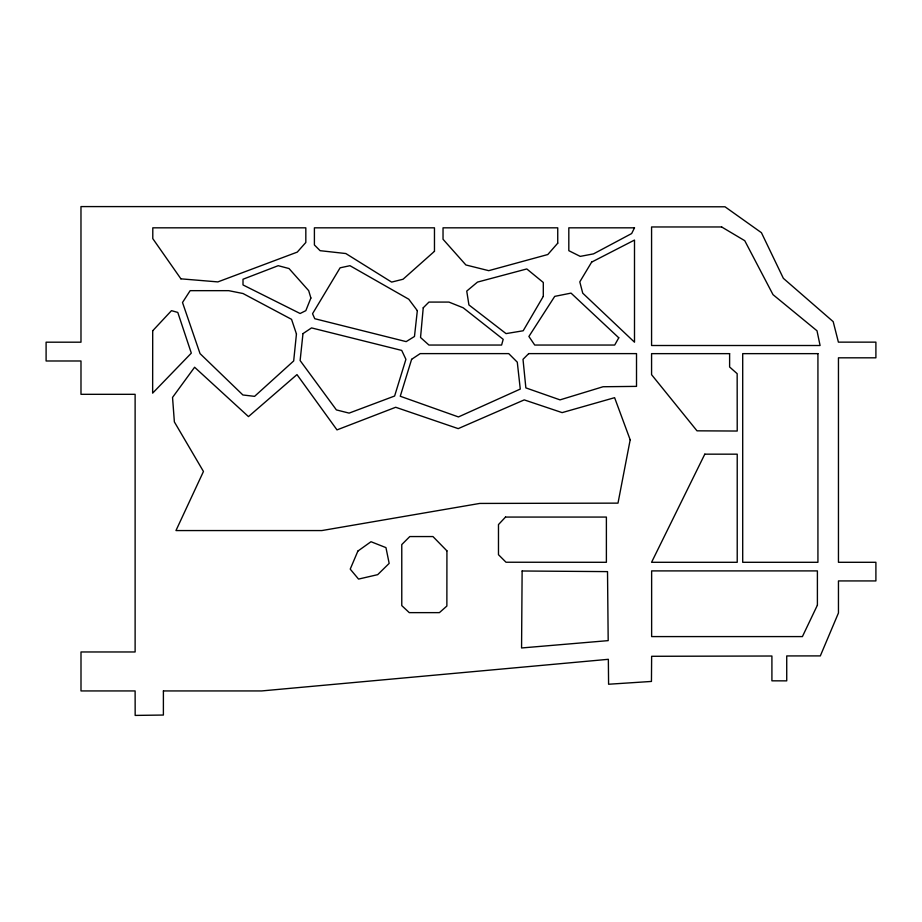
<?xml version="1.0" encoding="UTF-8"?>
<svg xmlns="http://www.w3.org/2000/svg" width="922" height="922" viewBox="0 0 922 922"><rect width="100%" height="100%" fill="white"/><g stroke="black" fill="none" stroke-linecap="round" stroke-linejoin="round"><path stroke-width="1.38" d="M180.908 278.836L217.869 281.901L297.264 252.109L305.827 242.474L305.827 227.826L152.798 227.826L152.787 238.625L180.908 278.836M152.706 330.768L152.649 393.129L191.315 353.138L177.785 312.431L171.48 310.656L152.706 330.768M163.401 690.935L163.39 715.046L135.165 715.414L135.119 690.935L80.998 690.935L80.998 651.969L135.119 651.969L135.119 394.316L80.986 394.316L80.986 360.986L46.1 360.986L46.1 342.189L80.986 342.189L80.975 206.586L725.015 206.793L761.434 232.701L783.366 278.34L833.188 321.64L838.398 342.143L875.9 342.143L875.9 357.817L838.455 357.817L838.455 562.293L875.9 562.293L875.9 580.929L838.455 580.929L838.455 612.969L820.326 655.899L786.731 655.934L786.731 680.862L771.91 680.828L771.91 656.015L651.635 656.291L651.451 681.439L608.589 684.239L608.347 659.311L261.664 690.935L163.401 690.935M446.928 550.849L446.87 606.042L439.402 612.634L409.276 612.634L401.773 605.604L401.773 544.579L409.783 536.558L432.948 536.558L446.928 550.849M522.129 570.995L521.564 647.97L608.186 640.629L607.517 571.617L522.129 570.995M423.233 307.798L420.536 337.498L428.937 345.047L501.603 345.047L503.193 339.331L463.213 307.798L448.933 302.082L428.937 302.082L423.233 307.798M296.446 333.971L293.68 360.951L254.576 396.356L242.889 394.973L200.039 353.61L182.51 302.497L190.151 290.661L228.725 290.661L243.005 293.519L291.548 319.335L296.446 333.971M302.981 333.614L300.123 360.548L336.392 409.91L349.104 413.114L394.616 396.022L405.911 359.326L401.715 350.418L311.544 327.909L302.981 333.614M417.332 310.656L414.474 336.472L406.176 341.624L314.759 318.712L312.546 313.711L340.103 267.818L349.968 265.697L408.769 299.224L417.332 310.656M630.187 439.817L617.994 503.135L479.728 503.435L321.847 530.565L175.964 530.565L203.462 471.476L174.373 421.919L172.541 397.417L194.6 367.244L248.467 416.594L296.976 374.597L336.991 429.894L395.688 407.27L458.211 428.626L524.238 399.894L562.132 412.618L614.605 397.682L630.187 439.817M411.615 359.326L400.263 396.253L458.441 416.94L520.273 389.072L517.288 362.173L508.725 353.61L420.19 353.61L411.615 359.326M310.887 298.025L305.827 310.656L300.123 313.503L243.005 284.944L243.005 279.239L278.225 265.686L289.024 268.544L308.686 290.661L310.887 298.025M357.886 551.068L350.222 569.128L358.543 579.085L377.686 574.66L389.165 563.388L385.961 547.622L370.99 541.721L357.886 551.068M817.399 605.166L802.417 636.583L651.635 636.583L651.635 570.902L817.399 570.902L817.399 605.166M704.8 454.166L651.577 562.293L737.22 562.293L737.22 454.177L704.8 454.166M634.497 227.826L631.651 233.543L593.549 253.861L580.238 256.385L568.816 250.68L568.816 227.826L634.497 227.826M618.777 337.798L614.697 345.047L534.725 345.047L528.905 336.472L554.721 296.377L571.029 293.115L618.777 337.798M543.3 296.377L523.189 330.768L506.051 333.614L468.929 304.94L466.739 291.087L477.492 282.097L526.796 268.947L543.3 282.478L543.3 296.377M591.659 262.102L579.8 281.867L582.739 293.173L634.497 342.189L634.497 240.066L591.659 262.102M557.741 243.178L547.795 254.53L488.729 270.665L465.887 264.96L443.033 239.259L443.033 227.826L557.741 227.826L557.741 243.178M505.521 517.069L498.479 524.572L498.479 554.698L506.017 562.236L606.388 562.293L606.388 517.069L505.521 517.069M528.709 353.61L523.005 359.326L525.863 387.885L560.023 399.871L603.069 386.744L636.514 386.376L636.514 353.61L528.709 353.61M434.469 251.314L403.052 279.239L391.631 282.097L345.819 253.538L320.107 250.68L314.402 244.964L314.402 227.826L434.469 227.826L434.469 251.314M721.649 226.962L651.577 226.962L651.577 345.508L820.084 345.508L817.007 330.791L773.016 294.66L744.746 240.688L721.649 226.962M729.613 353.645L651.577 353.645L651.577 374.678L696.997 430.828L737.22 431.035L737.162 373.675L729.613 366.991L729.613 353.645M817.929 353.645L742.706 353.645L742.706 562.293L817.929 562.293L817.929 353.645"/></g></svg>
